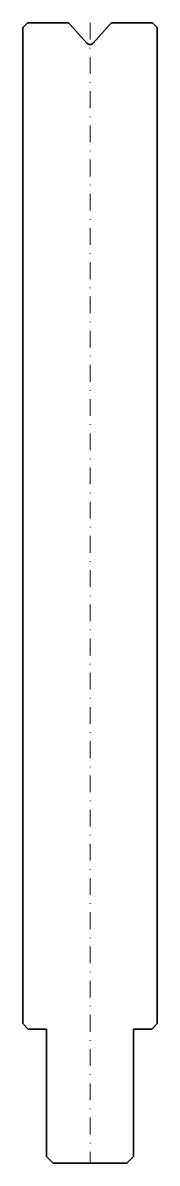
# Model space of a CAD drawing. Header units: millimetres. Extents: x -10 to 10, y -170 to 0.
import ezdxf

# ---------------------------------------------------------------- set-up
doc = ezdxf.new("R2010")
doc.units = ezdxf.units.MM
doc.header["$LTSCALE"] = 5
doc.linetypes.add('AUSGEZOGEN', pattern=[0])
doc.linetypes.add('DASHDOT', pattern=[1, 0.5, -0.25, 0, -0.25])
doc.layers.add('2', color=7, linetype='Continuous')

msp = doc.modelspace()

# ---------------------------------------------------------------- linework, layer by layer
at = {"layer": '2', "color": 7, "linetype": 'AUSGEZOGEN', "lineweight": 35}
for p, q in [((-9.3, 0), (-10, -0.7)), ((-3.45, 0), (-9.3, 0)), ((9.3, 0), (3.45, 0)), ((-10, -0.7), (-10, -149.2)), ((-0.45, -3.04), (-3, -0.2)), ((3, -0.2), (0.45, -3.04)), ((10, -0.7), (9.3, 0)), ((10, -149.2), (10, -0.7)), ((-10, -149.2), (-9.2, -150)), ((9.2, -150), (10, -149.2)), ((-9.2, -150), (-6.5, -150)), ((-6.5, -150), (-6.5, -169)), ((6.5, -169), (6.5, -150)), ((6.5, -150), (9.2, -150)), ((-6.5, -169), (-5.5, -170)), ((-5.5, -170), (5.5, -170)), ((5.5, -170), (6.5, -169))]:
    msp.add_line(p, q, dxfattribs=at)
at = {"layer": '2', "color": 7, "linetype": 'DASHDOT', "lineweight": 18}
msp.add_line((0, 0), (0, -170), dxfattribs=at)
at = {"layer": '2', "color": 7, "linetype": 'AUSGEZOGEN', "lineweight": 35}
for centre, start, end in [((-3.45, -0.6), 42, 90), ((3.45, -0.6), 90, 138), ((0, -2.63), 222, 318)]:
    msp.add_arc(centre, 0.6, start, end, dxfattribs=at)

doc.saveas('drawing.dxf')
